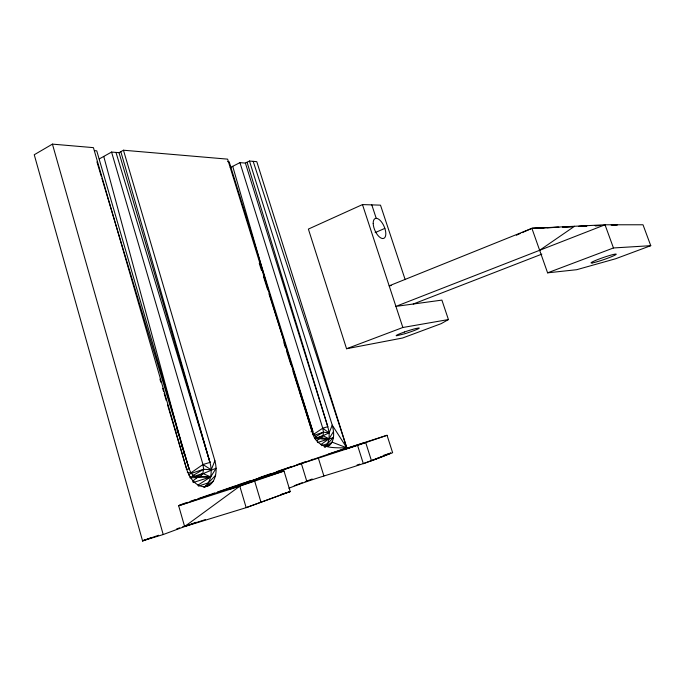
<?xml version="1.0" encoding="UTF-8"?>
<svg xmlns="http://www.w3.org/2000/svg" width="685" height="685" viewBox="0 0 685 685"><rect width="100%" height="100%" fill="white"/><g stroke="black" fill="none" stroke-linecap="round" stroke-linejoin="round"><path stroke-width="1.03" d="M230.228 167.594L239.947 162.636L245.393 163.081L249.468 161.018L332.251 425.171C333.997 431.79 334.999 440.181 329.562 445.378L323.936 446.646M324.544 447.04L329.562 445.378L325.041 446.86C330.487 441.688 329.536 433.297 327.79 426.686L247.071 162.234M167.534 404.749L186.68 469.276C189.343 477.488 195.268 486.453 204.746 486.838L209.627 485.22C216.888 479.423 217.042 469.028 214.885 460.731L123.454 150.22L119.019 152.678L111.569 152.061L99.257 158.929M120.834 151.668L209.97 462.409C212.127 470.706 211.922 481.084 204.635 486.855L209.627 485.22L203.702 487.172M239.947 162.636L322.746 428.211L323.44 432.175L323.029 435.66L321.573 437.998L319.655 438.631M111.569 152.061L202.974 464.524L203.616 469.251L202.769 473.472L200.594 476.366L196.663 477.685L200.594 476.366L210.723 476.906L216.177 468.172L195.259 476.948M190.901 473.54L203.616 469.251L211.245 469.824L214.885 460.731M320.82 444.642L329.04 438.811L333.561 431.422M215.672 475.262L208.437 482.822L198.376 486.127M317.164 440.609C321.274 435.112 328.44 441.003 333.526 437.321L327.644 443.657L321.573 445.644M188.683 475.005L191.081 473.129L189.043 468.754L180.472 441.149M192.468 481.264L197.503 477.351L200.594 476.366M184.633 526.559L239.793 486.17L284.018 471.04L290.217 491.547L246.172 507.653L184.633 526.559L178.665 505.778L346.773 447.819L256.789 161.66L249.468 161.018M190.704 472.992L202.974 464.524L209.97 462.409L119.019 152.678M539.643 250.29L574.544 226.273M313.465 434.41L322.746 428.211L327.79 426.686L245.393 163.081M325.041 446.86L332.148 442.167L346.773 447.819L253.176 161.343M204.635 486.855L213.403 481.187M197.802 485.228L210.723 476.906L202.769 473.472L193.949 476.435M192.639 475.715L203.616 469.251M186.68 469.276L93.425 147.643L52.428 144.124L34.25 154.75L142.566 540.876L163.21 534.548L196.107 522.287M315.168 436.944L323.44 432.175L329.083 432.92L332.251 425.171L346.773 447.819C331.745 447.87 316.136 448.829 312.017 431.302L292.923 371.133M391.203 285.585L389.166 285.842L531.903 228.353L547.598 272.835L576.684 269.702L615.618 258.759L650.75 245.684L643.01 224.774L605.018 224.783L395.913 306.383L441.894 300.107L448.427 319.561L441.251 323.628L402.592 338.005L346.559 348.742L308.387 229.081L362.476 204.584L380.5 205.157L405.169 279.634M158.612 535.25L142.566 540.876L145.46 539.515M317.455 438.212L329.083 432.92L322.746 428.211M516.344 235.22L520.232 233.499M522.176 232.643L531.903 228.353L605.018 224.783L613.46 247.961L650.75 245.684M375.106 232.626L384.867 228.379M383.54 455.362L390.647 453.145C357.698 467.59 322.215 474.799 288.89 488.225M413.243 304.02L541.826 254.135M390.647 453.145L363.35 463.702L357.561 445.396L387.042 435.292L392.633 452.716L371.475 460.74L365.739 442.681M346.559 348.742L402.849 327.49L448.427 319.561M547.598 272.835L613.46 247.961M294.267 485.691L302.239 482.719M305.236 481.606L312.206 478.995M142.566 540.876L151.59 537.519M176.661 528.923L179.667 527.861M182.681 526.808L187.69 525.053M217.547 491.976L235.229 485.862M237.198 485.177L245.05 482.463M357.561 445.396L301.374 463.634L230.117 488.217L284.018 471.04M179.59 505.016L181.208 504.46M181.799 504.263L183.246 503.766M183.923 503.526L185.292 503.064M185.986 502.824L187.382 502.345M190.516 501.266L195.362 499.596M198.016 498.689L200.765 497.747M201.758 497.404L210.732 494.322M211.699 493.988L214.619 492.986M258.998 477.736L260.42 477.248M261.131 477L264.684 475.784M265.549 475.484L270.601 473.746M276.629 471.674L284.583 468.942M285.585 468.6L290.586 466.879M297.136 464.635L302.77 462.7M303.061 462.598L306.272 461.493M311.264 459.772L312.745 459.267M313.91 435.377L323.44 432.175M316.342 437.895L323.029 435.66L329.04 438.811L317.403 442.553M246.018 482.137L250.856 480.528M319.612 438.64L321.573 437.998M187.467 525.498L205.491 519.538M357.048 465.021L359.796 464.113M193.042 482.6L210.723 476.906L190.036 477.813M328.535 454.112L387.042 435.292M178.665 505.778L239.793 486.17L246.172 507.653L290.217 491.547L281.09 494.416M186.277 469.593L189.043 468.754L96.756 150.837L94.624 150.666M310.981 431.781L312.745 431.242C314.312 439.042 322.464 439.83 329.04 438.811M189.925 477.06L194.103 476.195L197.503 477.351M314.869 437.98L316.804 437.621M558.318 227.249L531.903 228.353L544.053 227.882M562.548 227.077L572.061 226.675M578.405 226.41L586.857 226.059M595.308 225.708L600.599 225.485M611.166 225.04L617.502 224.774L612.176 225.005M547.144 227.762L558.874 227.266M563.138 227.086L572.728 226.675M579.125 226.41L586.591 226.093M595.119 225.725L600.445 225.502M315.203 438.785L319.347 438.7M227.617 161.617L229.158 161.746L312.745 431.242L306.675 412.978M123.454 150.22L227.617 159.143L312.017 431.302M187.313 472.273L191.081 473.129L194.103 476.195M312.446 434.35L314.441 434.958M202.974 464.524L211.245 469.824M300.27 393.695L304.654 406.89M371.792 204.883L376.219 218.309M362.476 204.584L402.849 327.49M259.255 263.323L261.524 270.447M263.468 276.552L267.681 289.789M268.982 293.856L312.745 431.242M283.855 342.577L285.474 347.672M286.775 351.756L290.979 365.011M318.337 458.051L323.894 475.998M176.978 429.906L177.937 432.971M301.374 463.634L306.863 481.512M115.979 152.421L209.97 462.409M254.7 481.212L261.096 502.593M96.936 161.831L101.234 176.156M101.851 178.203L189.043 468.754M159.939 379.147L160.847 382.221M162.67 388.361L163.587 391.435M164.194 393.481L166.318 400.656M232.72 166.318L266.354 283.128M266.945 285.174L268.417 290.303M52.428 144.124L163.21 534.548M103.752 156.42L181.379 443.769M181.936 445.832L182.767 448.915M183.323 450.978L184.162 454.069M253.219 481.264L228.85 489.381L253.219 481.264M404.552 331.977L401.752 332.996A12.159 0.908 -18.2 0 0 396.606 335.761L404.869 333.723A12.159 0.908 -18.2 0 0 418.852 327.978L415.838 328.535A12.159 0.908 -18.2 0 0 404.552 331.977M364.762 442.681L344.384 449.36L364.762 442.681M592.2 262.929L591.232 262.989A13.323 1.062 -19.1 0 1 600.026 258.699A13.323 1.062 -19.1 0 1 615.19 254.118L616.106 254.084A13.323 1.062 -19.1 0 1 607.253 258.365A13.323 1.062 -19.1 0 1 592.2 262.929M373.205 223.473A10.823 5.026 66.5 0 0 382.898 238.551A10.823 5.026 66.5 0 0 382.435 223.267A10.823 5.026 66.5 0 0 373.205 223.473"/></g></svg>
